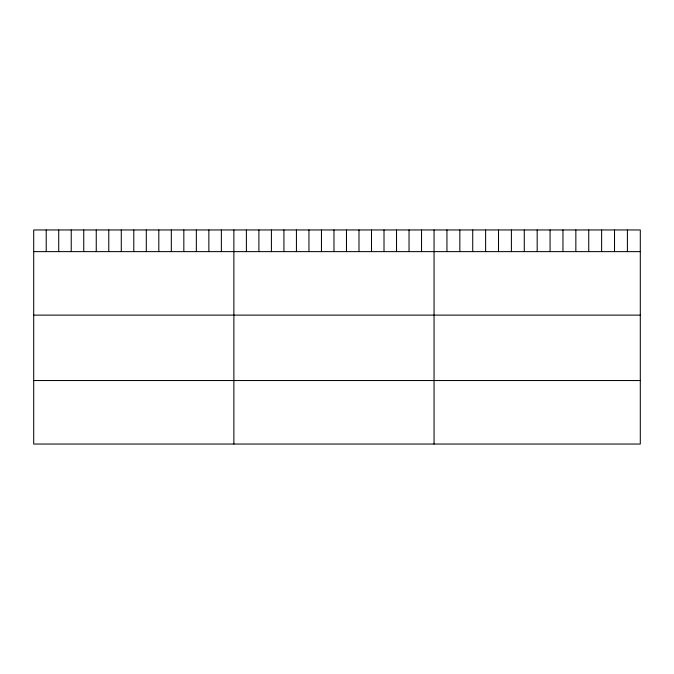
<?xml version="1.0" encoding="UTF-8"?>
<svg xmlns="http://www.w3.org/2000/svg" width="674" height="674" viewBox="0 0 674 674"><rect width="100%" height="100%" fill="white"/><g stroke="black" fill="none" stroke-linecap="round" stroke-linejoin="round"><path stroke-width="1.01" d="M640.3 251.629L640.3 444.04L33.7 444.04L33.7 229.96L640.3 229.96L640.3 251.629L33.7 251.629M33.7 315.12L640.3 315.12M33.7 380.54L640.3 380.54M627.41 229.96L627.41 251.629M614.519 229.96L614.519 251.629M601.629 229.96L601.629 251.629M588.739 229.96L588.739 251.629M575.849 229.96L575.849 251.629M562.959 229.96L562.959 251.629M550.068 229.96L550.068 251.629M537.178 229.96L537.178 251.629M524.288 229.96L524.288 251.629M511.398 229.96L511.398 251.629M498.507 229.96L498.507 251.629M485.617 229.96L485.617 251.629M472.727 229.96L472.727 251.629M459.837 229.96L459.837 251.629M446.946 229.96L446.946 251.629M434.056 229.96L434.056 444.04M421.545 229.96L421.545 251.629M409.034 229.96L409.034 251.629M396.523 229.96L396.523 251.629M384.012 229.96L384.012 251.629M371.5 229.96L371.5 251.629M358.989 229.96L358.989 251.629M346.478 229.96L346.478 251.629M333.967 229.96L333.967 251.629M321.456 229.96L321.456 251.629M308.945 229.96L308.945 251.629M296.434 229.96L296.434 251.629M283.923 229.96L283.923 251.629M271.411 229.96L271.411 251.629M258.9 229.96L258.9 251.629M246.389 229.96L246.389 251.629M233.878 229.96L233.878 444.04M221.367 229.96L221.367 251.629M208.856 229.96L208.856 251.629M196.345 229.96L196.345 251.629M183.833 229.96L183.833 251.629M171.322 229.96L171.322 251.629M158.811 229.96L158.811 251.629M146.3 229.96L146.3 251.629M133.789 229.96L133.789 251.629M121.278 229.96L121.278 251.629M108.767 229.96L108.767 251.629M96.256 229.96L96.256 251.629M83.745 229.96L83.745 251.629M71.233 229.96L71.233 251.629M58.722 229.96L58.722 251.629M46.211 229.96L46.211 251.629"/></g></svg>
